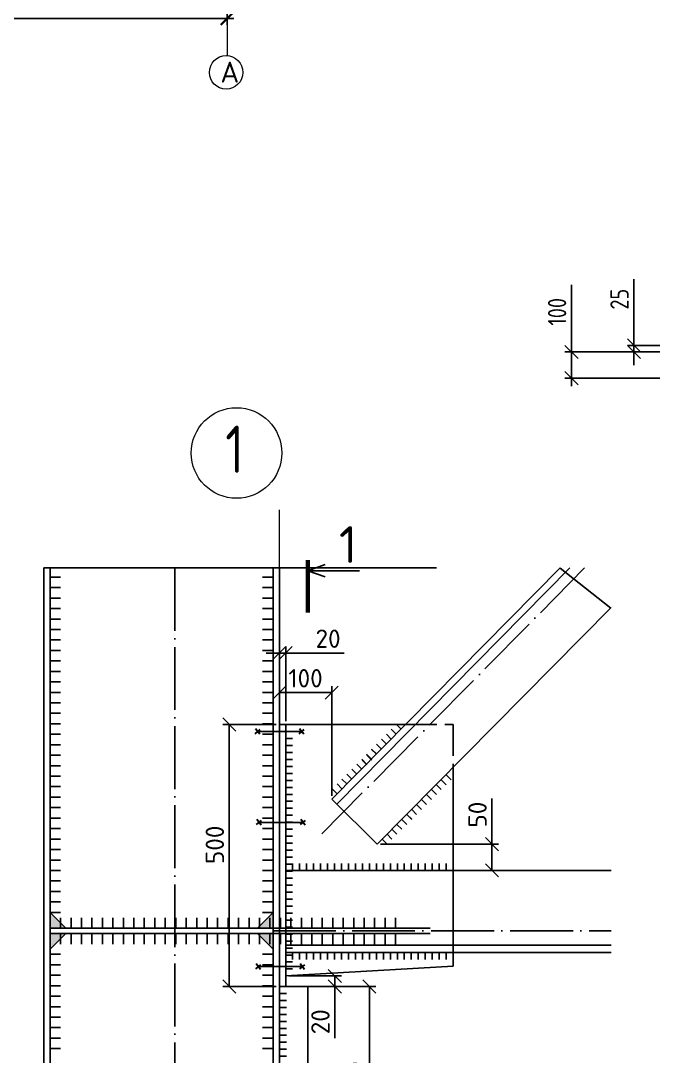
# Model space of a CAD drawing. Header units: millimetres. Extents: x -258606 to -95372, y 16759 to 83244.
# Drawn here: x -125755.6 to -125634.7, y 41949.3 to 42147 of the extents above; entities that cross this region are included whole.
import ezdxf

# ---------------------------------------------------------------- set-up
doc = ezdxf.new("R2010")
doc.units = ezdxf.units.MM
doc.header["$LTSCALE"] = 0.5
doc.linetypes.add('ACAD_ISO02W100', pattern=[15, 12, -3])
doc.linetypes.add('ACAD_ISO04W100', pattern=[30, 24, -3, 0, -3])
for name, color, linetype, lineweight in [('ЛИНИИ_015', 7, 'Continuous', 13), ('Разрез', 7, 'Continuous', 120), ('ТОНКИЕе', 7, 'Continuous', 5)]:
    doc.layers.add(name, color=color, linetype=linetype, lineweight=lineweight)
for name, color, linetype in [('Осевые', 7, 'ACAD_ISO04W100'), ('размеры', 7, 'Continuous'), ('тонкие', 7, 'Continuous')]:
    doc.layers.add(name, color=color, linetype=linetype)
doc.styles.add('style1', font='', dxfattribs={"oblique": 15, "height": 3.5})
doc.styles.add('Наклонный', font='isocpeur.ttf', dxfattribs={"height": 3.5})
doc.styles.add('Наклонный 5', font='isocpeur.ttf', dxfattribs={"oblique": 15, "height": 7})
doc.styles.add('Прямой 7мм', font='isocpeur.ttf', dxfattribs={"height": 7})
doc.styles.add('РАЗМЕРЫ_30', font='txt.shx', dxfattribs={"width": 0.6, "height": 3})
doc.styles.add('ТЕКСТ_30', font='', dxfattribs={"height": 3.5})
doc.styles.get('style1').set_extended_font_data('GOST type A')
doc.styles.get('ТЕКСТ_30').set_extended_font_data('GOST2304')
doc.dimstyles.new('РАЗМЕРЫ_10', dxfattribs={"dimtxt": 3, "dimasz": 2.5, "dimexe": 1.25, "dimexo": 0.625, "dimgap": 1, "dimtad": 3, "dimdec": 1, "dimlfac": 10, "dimrnd": 1, "dimdsep": 46, "dimtxsty": 'РАЗМЕРЫ_30', "dimblk1": 'OBLIQUE', "dimblk2": 'OBLIQUE', "dimsah": 1, "dimcen": 2.5, "dimclrt": 256, "dimadec": 0, "dimazin": 0, "dimtfac": 1, "dimtdec": 1, "dimtmove": 0, "dimatfit": 3, "dimfxl": 1, "dimtolj": 1, "dimarcsym": 0})
doc.dimstyles.new('РАЗМЕРЫ_20', dxfattribs={"dimtxt": 3, "dimasz": 2.5, "dimexe": 1.25, "dimexo": 0.625, "dimgap": 1, "dimtad": 3, "dimdec": 1, "dimlfac": 20, "dimrnd": 1, "dimdsep": 46, "dimtxsty": 'ТЕКСТ_30', "dimblk1": 'OBLIQUE', "dimblk2": 'OBLIQUE', "dimsah": 1, "dimcen": 2.5, "dimdle": 1.5, "dimclrt": 4, "dimadec": 0, "dimazin": 0, "dimtfac": 1, "dimtdec": 1, "dimtmove": 0, "dimatfit": 3, "dimfxl": 1, "dimtolj": 1, "dimarcsym": 0})
doc.dimstyles.new('СТРОИТЕЛЬНЫЙ', dxfattribs={"dimtxt": 3.5, "dimasz": 2.5, "dimexe": 1.25, "dimexo": 0.625, "dimtad": 1, "dimdec": 0, "dimlfac": 100, "dimdsep": 46, "dimtxsty": 'Наклонный', "dimblk1": 'ARCHTICK', "dimblk2": 'ARCHTICK', "dimsah": 1, "dimcen": 0, "dimdle": 1.25, "dimadec": 0, "dimazin": 0, "dimtfac": 0.75, "dimtdec": 0, "dimtmove": 0, "dimatfit": 3, "dimldrblk": 'ARCHTICK', "dimfxl": 1, "dimtolj": 1, "dimtzin": 0, "dimarcsym": 0})

# ---------------------------------------------------------------- blocks, each defined once
blk = doc.blocks.new('_ArchTick')
at = {"color": 0, "linetype": 'ByBlock', "const_width": 0.15}
blk.add_lwpolyline([(-0.5, -0.5), (0.5, 0.5)], dxfattribs=at)
blk = doc.blocks.new('*D654')
at = {"layer": 'Defpoints', "color": 0, "transparency": 16777216}
for p in [(-125866.1, 42156.39), (-125716.1, 42156.39), (-125716.1, 42147.41)]:
    blk.add_point(p, dxfattribs=at)
at = {"layer": 'размеры', "color": 0, "lineweight": -2, "transparency": 16777216}
for p, q in [((-125866.1, 42155.76), (-125866.1, 42146.16)), ((-125716.1, 42155.76), (-125716.1, 42146.16)), ((-125867.35, 42147.41), (-125714.85, 42147.41))]:
    blk.add_line(p, q, dxfattribs=at)
at = {"layer": 'размеры', "color": 0, "lineweight": -2, "transparency": 16777216, "xscale": 2.5, "yscale": 2.5, "zscale": 2.5, "rotation": 180}
blk.add_blockref('_ArchTick', (-125866.1, 42147.41), dxfattribs=at)
at = {"layer": 'размеры', "color": 0, "lineweight": -2, "transparency": 16777216, "xscale": 2.5, "yscale": 2.5, "zscale": 2.5}
blk.add_blockref('_ArchTick', (-125716.1, 42147.41), dxfattribs=at)
at = {"layer": 'размеры', "color": 0, "transparency": 16777216, "insert": (-125791.1, 42149.78), "char_height": 3.5, "attachment_point": 5, "style": 'Наклонный'}
blk.add_mtext('\\A1;30000', dxfattribs=at)
blk = doc.blocks.new('_Oblique')
at = {"color": 0, "linetype": 'ByBlock', "lineweight": -2}
blk.add_line((-0.5, -0.5), (0.5, 0.5), dxfattribs=at)
blk = doc.blocks.new('*D683')
at = {"layer": 'Defpoints', "color": 0, "transparency": 16777216}
for p in [(-125650.34, 42083.74), (-125628.67, 42083.74), (-125628.67, 42078.74)]:
    blk.add_point(p, dxfattribs=at)
at = {"layer": 'ТОНКИЕе', "color": 0, "lineweight": -2, "transparency": 16777216}
for p, q in [((-125650.34, 42083.74), (-125650.34, 42096.57)), ((-125629.3, 42083.74), (-125651.59, 42083.74)), ((-125650.34, 42077.24), (-125650.34, 42083.74)), ((-125629.3, 42078.74), (-125651.59, 42078.74))]:
    blk.add_line(p, q, dxfattribs=at)
at = {"layer": 'ТОНКИЕе', "color": 0, "lineweight": -2, "transparency": 16777216, "xscale": 2.5, "yscale": 2.5, "zscale": 2.5}
for p, rotation in [((-125650.34, 42083.74), 90), ((-125650.34, 42078.74), 270)]:
    blk.add_blockref('_Oblique', p, dxfattribs=dict(at, rotation=rotation))
at = {"layer": 'ТОНКИЕе', "color": 4, "transparency": 16777216, "insert": (-125653.09, 42091.41), "char_height": 3.5, "attachment_point": 5, "rotation": 90, "style": 'ТЕКСТ_30'}
blk.add_mtext('\\A1;{\\C256;100}', dxfattribs=at)
blk = doc.blocks.new('*D684')
at = {"layer": 'Defpoints', "color": 0, "transparency": 16777216}
for p in [(-125618.17, 42084.99), (-125638.42, 42083.74), (-125618.17, 42083.74)]:
    blk.add_point(p, dxfattribs=at)
at = {"layer": 'ТОНКИЕе', "color": 0, "lineweight": -2, "transparency": 16777216}
for p, q in [((-125638.42, 42084.99), (-125638.42, 42097.66)), ((-125618.8, 42084.99), (-125639.67, 42084.99)), ((-125638.42, 42083.74), (-125638.42, 42084.99)), ((-125618.8, 42083.74), (-125639.67, 42083.74)), ((-125638.42, 42083.74), (-125638.42, 42081.24))]:
    blk.add_line(p, q, dxfattribs=at)
at = {"layer": 'ТОНКИЕе', "color": 0, "lineweight": -2, "transparency": 16777216, "xscale": 2.5, "yscale": 2.5, "zscale": 2.5}
for p, rotation in [((-125638.42, 42084.99), 270), ((-125638.42, 42083.74), 90)]:
    blk.add_blockref('_Oblique', p, dxfattribs=dict(at, rotation=rotation))
at = {"layer": 'ТОНКИЕе', "color": 4, "transparency": 16777216, "insert": (-125641.17, 42093.82), "char_height": 3.5, "attachment_point": 5, "rotation": 90, "style": 'ТЕКСТ_30'}
blk.add_mtext('\\A1;{\\C256;25}', dxfattribs=at)
blk = doc.blocks.new('*D1234')
at = {"color": 0, "lineweight": -2, "transparency": 16777216}
for p, q in [((-125706.76, 42012.63), (-125716.97, 42012.63)), ((-125715.72, 42012.63), (-125715.72, 41962.63)), ((-125706.76, 41962.63), (-125716.97, 41962.63))]:
    blk.add_line(p, q, dxfattribs=at)
at = {"layer": 'Defpoints', "color": 0, "transparency": 16777216}
for p in [(-125706.14, 42012.63), (-125715.72, 41962.63), (-125706.14, 41962.63)]:
    blk.add_point(p, dxfattribs=at)
at = {"color": 0, "lineweight": -2, "transparency": 16777216, "xscale": 2.5, "yscale": 2.5, "zscale": 2.5}
for p, rotation in [((-125715.72, 42012.63), 90), ((-125715.72, 41962.63), 270)]:
    blk.add_blockref('_Oblique', p, dxfattribs=dict(at, rotation=rotation))
at = {"transparency": 16777216, "insert": (-125718.47, 41989.66), "char_height": 3.5, "attachment_point": 5, "rotation": 90, "style": 'Наклонный'}
blk.add_mtext('\\A1;500', dxfattribs=at)
blk = doc.blocks.new('*D1235')
at = {"color": 0, "lineweight": -2, "transparency": 16777216}
for p, q in [((-125706.14, 42013.26), (-125706.14, 42027.51)), ((-125704.94, 42013.26), (-125704.94, 42027.51)), ((-125706.14, 42026.26), (-125708.64, 42026.26)), ((-125706.14, 42026.26), (-125704.94, 42026.26)), ((-125704.94, 42026.26), (-125693.74, 42026.26))]:
    blk.add_line(p, q, dxfattribs=at)
at = {"layer": 'Defpoints', "color": 0, "transparency": 16777216}
for p in [(-125704.94, 42026.26), (-125706.14, 42012.63), (-125704.94, 42012.63)]:
    blk.add_point(p, dxfattribs=at)
at = {"color": 0, "lineweight": -2, "transparency": 16777216, "xscale": 2.5, "yscale": 2.5, "zscale": 2.5}
blk.add_blockref('_Oblique', (-125706.14, 42026.26), dxfattribs=at)
at = {"color": 0, "lineweight": -2, "transparency": 16777216, "xscale": 2.5, "yscale": 2.5, "zscale": 2.5, "rotation": 180}
blk.add_blockref('_Oblique', (-125704.94, 42026.26), dxfattribs=at)
at = {"transparency": 16777216, "insert": (-125696.84, 42029.01), "char_height": 3.5, "attachment_point": 5, "style": 'Наклонный'}
blk.add_mtext('\\A1;20', dxfattribs=at)
blk = doc.blocks.new('*D1236')
at = {"color": 0, "lineweight": -2, "transparency": 16777216}
for p, q in [((-125665.54, 41989.79), (-125665.54, 41998.53)), ((-125686.82, 41989.79), (-125664.29, 41989.79)), ((-125665.54, 41984.79), (-125665.54, 41989.79)), ((-125686.82, 41984.79), (-125664.29, 41984.79))]:
    blk.add_line(p, q, dxfattribs=at)
at = {"layer": 'Defpoints', "color": 0, "transparency": 16777216}
for p in [(-125687.44, 41989.79), (-125687.44, 41984.79), (-125665.54, 41984.79)]:
    blk.add_point(p, dxfattribs=at)
at = {"color": 0, "lineweight": -2, "transparency": 16777216, "xscale": 2.5, "yscale": 2.5, "zscale": 2.5}
for p, rotation in [((-125665.54, 41989.79), 90), ((-125665.54, 41984.79), 270)]:
    blk.add_blockref('_Oblique', p, dxfattribs=dict(at, rotation=rotation))
at = {"transparency": 16777216, "insert": (-125668.29, 41995.43), "char_height": 3.5, "attachment_point": 5, "rotation": 90, "style": 'Наклонный'}
blk.add_mtext('\\A1;50', dxfattribs=at)
blk = doc.blocks.new('*D1237')
at = {"color": 0, "lineweight": -2, "transparency": 16777216}
for p, q in [((-125706.14, 41999.01), (-125706.14, 42019.96)), ((-125696.14, 41999.01), (-125696.14, 42019.96)), ((-125696.14, 42018.71), (-125706.14, 42018.71))]:
    blk.add_line(p, q, dxfattribs=at)
at = {"layer": 'Defpoints', "color": 0, "transparency": 16777216}
for p in [(-125706.14, 42018.71), (-125706.14, 41998.39), (-125696.14, 41998.39)]:
    blk.add_point(p, dxfattribs=at)
at = {"color": 0, "lineweight": -2, "transparency": 16777216, "xscale": 2.5, "yscale": 2.5, "zscale": 2.5, "rotation": 180}
blk.add_blockref('_Oblique', (-125706.14, 42018.71), dxfattribs=at)
at = {"color": 0, "lineweight": -2, "transparency": 16777216, "xscale": 2.5, "yscale": 2.5, "zscale": 2.5}
blk.add_blockref('_Oblique', (-125696.14, 42018.71), dxfattribs=at)
at = {"transparency": 16777216, "insert": (-125701.14, 42021.46), "char_height": 3.5, "attachment_point": 5, "style": 'Наклонный'}
blk.add_mtext('\\A1;100', dxfattribs=at)
blk = doc.blocks.new('*D1238')
at = {"color": 0, "lineweight": -2, "transparency": 16777216}
for p, q in [((-125704.31, 41964.63), (-125694.3, 41964.63)), ((-125695.55, 41964.63), (-125695.55, 41962.63)), ((-125704.31, 41962.63), (-125694.3, 41962.63)), ((-125695.55, 41962.63), (-125695.55, 41952.79))]:
    blk.add_line(p, q, dxfattribs=at)
at = {"layer": 'Defpoints', "color": 0, "transparency": 16777216}
for p in [(-125704.94, 41964.63), (-125704.94, 41962.63), (-125695.55, 41962.63)]:
    blk.add_point(p, dxfattribs=at)
at = {"color": 0, "lineweight": -2, "transparency": 16777216, "xscale": 2.5, "yscale": 2.5, "zscale": 2.5}
for p, rotation in [((-125695.55, 41964.63), 90), ((-125695.55, 41962.63), 270)]:
    blk.add_blockref('_Oblique', p, dxfattribs=dict(at, rotation=rotation))
at = {"transparency": 16777216, "insert": (-125698.3, 41955.89), "char_height": 3.5, "attachment_point": 5, "rotation": 90, "style": 'Наклонный'}
blk.add_mtext('\\A1;20', dxfattribs=at)
blk = doc.blocks.new('*D1239')
at = {"color": 0, "lineweight": -2, "transparency": 16777216}
for p, q in [((-125700.06, 41962.63), (-125687.69, 41962.63)), ((-125688.94, 41962.63), (-125688.94, 41926.63)), ((-125700.06, 41926.63), (-125687.69, 41926.63))]:
    blk.add_line(p, q, dxfattribs=at)
at = {"layer": 'Defpoints', "color": 0, "transparency": 16777216}
for p in [(-125700.69, 41962.63), (-125700.69, 41926.63), (-125688.94, 41926.63)]:
    blk.add_point(p, dxfattribs=at)
at = {"color": 0, "lineweight": -2, "transparency": 16777216, "xscale": 2.5, "yscale": 2.5, "zscale": 2.5}
for p, rotation in [((-125688.94, 41962.63), 90), ((-125688.94, 41926.63), 270)]:
    blk.add_blockref('_Oblique', p, dxfattribs=dict(at, rotation=rotation))
at = {"transparency": 16777216, "insert": (-125691.69, 41944.63), "char_height": 3.5, "attachment_point": 5, "rotation": 90, "style": 'Наклонный'}
blk.add_mtext('\\A1;360', dxfattribs=at)

msp = doc.modelspace()

# ---------------------------------------------------------------- hatches: boundary and pattern name
h = msp.add_hatch(color=256)
h.dxf.hatch_style = 1
h.paths.add_polyline_path([(-125746.93987, 41973.73032), (-125749.93965, 41973.73032), (-125749.93965, 41976.73009)])
h = msp.add_hatch(color=256)
h.dxf.hatch_style = 1
h.paths.add_polyline_path([(-125710.3401, 41973.73032), (-125707.34033, 41973.73032), (-125707.34033, 41976.73009)])
h = msp.add_hatch(color=256)
h.dxf.hatch_style = 1
h.paths.add_polyline_path([(-125746.9401, 41972.73032), (-125749.93987, 41972.73032), (-125749.93987, 41969.73055)])
h = msp.add_hatch(color=256)
h.dxf.hatch_style = 1
h.paths.add_polyline_path([(-125710.33987, 41972.73032), (-125707.3401, 41972.73032), (-125707.3401, 41969.73055)])

# ---------------------------------------------------------------- linework, layer by layer
for p, q in [((-125751.13987, 42042.50585), (-125676.13987, 42042.50585)), ((-125749.93987, 41922.69386), (-125749.93987, 42042.50585)), ((-125707.33987, 42042.50585), (-125707.33987, 41922.69386)), ((-125652.49324, 42042.45853), (-125642.83455, 42034.82589)), ((-125747.93987, 42040.76691), (-125749.93987, 42040.76691)), ((-125707.33987, 42040.76691), (-125709.33987, 42040.76691)), ((-125749.93987, 42038.76691), (-125747.93987, 42038.76691)), ((-125709.33987, 42038.76691), (-125707.33987, 42038.76691)), ((-125747.93987, 42036.76691), (-125749.93987, 42036.76691)), ((-125707.33987, 42036.76691), (-125709.33987, 42036.76691)), ((-125749.93987, 42034.76691), (-125747.93987, 42034.76691)), ((-125709.33987, 42034.76691), (-125707.33987, 42034.76691)), ((-125747.93987, 42032.76691), (-125749.93987, 42032.76691)), ((-125707.33987, 42032.76691), (-125709.33987, 42032.76691)), ((-125749.93987, 42030.76691), (-125747.93987, 42030.76691)), ((-125709.33987, 42030.76691), (-125707.33987, 42030.76691)), ((-125747.93987, 42028.76691), (-125749.93987, 42028.76691)), ((-125707.33987, 42028.76691), (-125709.33987, 42028.76691)), ((-125749.93987, 42026.76691), (-125747.93987, 42026.76691)), ((-125709.33987, 42026.76691), (-125707.33987, 42026.76691)), ((-125747.93987, 42024.76691), (-125749.93987, 42024.76691)), ((-125707.33987, 42024.76691), (-125709.33987, 42024.76691)), ((-125749.93987, 42022.76691), (-125747.93987, 42022.76691)), ((-125709.33987, 42022.76691), (-125707.33987, 42022.76691)), ((-125747.93987, 42020.76691), (-125749.93987, 42020.76691)), ((-125707.33987, 42020.76691), (-125709.33987, 42020.76691)), ((-125749.93987, 42018.76691), (-125747.93987, 42018.76691)), ((-125709.33987, 42018.76691), (-125707.33987, 42018.76691)), ((-125747.93987, 42016.76691), (-125749.93987, 42016.76691)), ((-125707.33987, 42016.76691), (-125709.33987, 42016.76691)), ((-125706.13987, 41965.48032), (-125706.13987, 42015.48032)), ((-125749.93987, 42014.76691), (-125747.93987, 42014.76691)), ((-125709.33987, 42014.76691), (-125707.33987, 42014.76691)), ((-125747.93987, 42012.76691), (-125749.93987, 42012.76691)), ((-125707.33987, 42012.76691), (-125709.33987, 42012.76691)), ((-125704.93987, 42012.63312), (-125682.05071, 42012.63312)), ((-125703.60654, 42012.63312), (-125704.93987, 42012.63312)), ((-125704.93987, 42011.29978), (-125703.60654, 42011.29978)), ((-125684.76807, 42011.7237), (-125683.82474, 42010.78142)), ((-125682.88245, 42011.72475), (-125683.82579, 42012.66703)), ((-125749.93987, 42010.76691), (-125747.93987, 42010.76691)), ((-125709.33987, 42010.76691), (-125707.33987, 42010.76691)), ((-125703.60654, 42009.96645), (-125704.93987, 42009.96645)), ((-125704.93987, 42009.96644), (-125703.60654, 42009.96644)), ((-125686.65264, 42009.83704), (-125685.70931, 42008.89475)), ((-125684.76703, 42009.83809), (-125685.71036, 42010.78037)), ((-125747.93987, 42008.76691), (-125749.93987, 42008.76691)), ((-125707.33987, 42008.76691), (-125709.33987, 42008.76691)), ((-125703.60654, 42008.63311), (-125704.93987, 42008.63311)), ((-125688.53722, 42007.95037), (-125687.59388, 42007.00809)), ((-125687.59325, 42006.94552), (-125688.53658, 42007.88781)), ((-125686.6516, 42007.95142), (-125687.59493, 42008.89371)), ((-125749.93987, 42006.76691), (-125747.93987, 42006.76691)), ((-125709.33987, 42006.76691), (-125707.33987, 42006.76691)), ((-125704.93987, 42007.29978), (-125703.60654, 42007.29978)), ((-125703.60654, 42005.96644), (-125704.93987, 42005.96644)), ((-125689.47782, 42005.05886), (-125690.42115, 42006.00115)), ((-125689.40748, 42004.9069), (-125690.35081, 42005.84918)), ((-125689.47887, 42006.94448), (-125688.53553, 42006.00219)), ((-125689.40852, 42006.79251), (-125688.46519, 42005.85023)), ((-125747.93987, 42004.76691), (-125749.93987, 42004.76691)), ((-125707.33987, 42004.76691), (-125709.33987, 42004.76691)), ((-125704.93987, 42004.63311), (-125703.60654, 42004.63311)), ((-125691.36239, 42003.1722), (-125692.30572, 42004.11448)), ((-125691.36344, 42005.05781), (-125690.4201, 42004.11553)), ((-125672.91923, 42004.46747), (-125672.91923, 41966.51326)), ((-125749.93987, 42002.76691), (-125747.93987, 42002.76691)), ((-125709.33987, 42002.76691), (-125707.33987, 42002.76691)), ((-125703.60654, 42003.29978), (-125704.93987, 42003.29978)), ((-125704.93987, 42003.29977), (-125703.60654, 42003.29977)), ((-125703.60654, 42001.96644), (-125704.93987, 42001.96644)), ((-125693.24696, 42001.28553), (-125694.19029, 42002.22782)), ((-125693.24801, 42003.17115), (-125692.30468, 42002.22886)), ((-125674.26459, 42001.13862), (-125675.20792, 42002.0809)), ((-125674.26563, 42003.02423), (-125673.3223, 42002.08195)), ((-125747.93987, 42000.76691), (-125749.93987, 42000.76691)), ((-125707.33987, 42000.76691), (-125709.33987, 42000.76691)), ((-125704.93987, 42000.6331), (-125703.60654, 42000.6331)), ((-125695.13153, 41999.39887), (-125696.07486, 42000.34115)), ((-125695.13258, 42001.28449), (-125694.18925, 42000.3422)), ((-125676.14916, 41999.25195), (-125677.09249, 42000.19424)), ((-125676.15021, 42001.13757), (-125675.20687, 42000.19528)), ((-125749.93987, 41998.76691), (-125747.93987, 41998.76691)), ((-125709.33987, 41998.76691), (-125707.33987, 41998.76691)), ((-125703.60654, 41999.29977), (-125704.93987, 41999.29977)), ((-125704.93987, 41997.96644), (-125703.60654, 41997.96644)), ((-125678.0354, 41997.34358), (-125678.97873, 41998.28587)), ((-125678.03373, 41997.36529), (-125678.97706, 41998.30757)), ((-125678.03478, 41999.25091), (-125677.09145, 41998.30862)), ((-125747.93987, 41996.76691), (-125749.93987, 41996.76691)), ((-125707.33987, 41996.76691), (-125709.33987, 41996.76691)), ((-125703.60654, 41996.6331), (-125704.93987, 41996.6331)), ((-125704.93987, 41996.6331), (-125703.60654, 41996.6331)), ((-125679.91997, 41995.45692), (-125680.86331, 41996.3992)), ((-125679.9183, 41995.47862), (-125680.86163, 41996.42091)), ((-125679.92102, 41997.34254), (-125678.97769, 41996.40025)), ((-125679.91935, 41997.36424), (-125678.97602, 41996.42196)), ((-125749.93987, 41994.76691), (-125747.93987, 41994.76691)), ((-125709.33987, 41994.76691), (-125707.33987, 41994.76691)), ((-125703.60654, 41995.29976), (-125704.93987, 41995.29976)), ((-125704.93987, 41993.96643), (-125703.60654, 41993.96643)), ((-125683.69016, 41993.56921), (-125682.74683, 41992.62692)), ((-125681.80455, 41993.57025), (-125682.74788, 41994.51254)), ((-125681.80559, 41995.45587), (-125680.86226, 41994.51359)), ((-125681.80392, 41995.47758), (-125680.86059, 41994.53529)), ((-125747.93987, 41992.76691), (-125749.93987, 41992.76691)), ((-125707.33987, 41992.76691), (-125709.33987, 41992.76691)), ((-125703.60654, 41992.6331), (-125704.93987, 41992.6331)), ((-125704.93987, 41992.63309), (-125703.60654, 41992.63309)), ((-125685.57473, 41991.68254), (-125684.6314, 41990.74026)), ((-125683.68912, 41991.68359), (-125684.63245, 41992.62588)), ((-125749.93987, 41990.76691), (-125747.93987, 41990.76691)), ((-125709.33987, 41990.76691), (-125707.33987, 41990.76691)), ((-125704.93987, 41991.29976), (-125703.60654, 41991.29976)), ((-125703.60654, 41991.29976), (-125704.93987, 41991.29976)), ((-125703.60654, 41989.96643), (-125704.93987, 41989.96643)), ((-125704.93987, 41989.96642), (-125703.60654, 41989.96642)), ((-125685.57369, 41989.79693), (-125686.51702, 41990.73921)), ((-125747.93987, 41988.76691), (-125749.93987, 41988.76691)), ((-125707.33987, 41988.76691), (-125709.33987, 41988.76691)), ((-125703.60654, 41988.63309), (-125704.93987, 41988.63309)), ((-125703.60654, 41988.63309), (-125704.93987, 41988.63309)), ((-125704.93987, 41988.63309), (-125703.60654, 41988.63309)), ((-125749.93987, 41986.76691), (-125747.93987, 41986.76691)), ((-125709.33987, 41986.76691), (-125707.33987, 41986.76691)), ((-125704.93988, 41986.11852), (-125704.93988, 41984.78519)), ((-125704.93987, 41987.29976), (-125703.60654, 41987.29976)), ((-125703.60654, 41987.29975), (-125704.93987, 41987.29975)), ((-125703.60654, 41985.96642), (-125704.93987, 41985.96642)), ((-125704.93987, 41985.96642), (-125703.60654, 41985.96642)), ((-125703.60655, 41984.78519), (-125703.60655, 41986.11852)), ((-125702.27322, 41986.11852), (-125702.27322, 41984.78519)), ((-125702.27321, 41984.78519), (-125702.27321, 41986.11852)), ((-125700.93988, 41986.11852), (-125700.93988, 41984.78519)), ((-125699.60654, 41984.78519), (-125699.60654, 41986.11852)), ((-125698.27321, 41986.11852), (-125698.27321, 41984.78519)), ((-125696.93989, 41986.11852), (-125696.93989, 41984.78519)), ((-125696.93988, 41984.78519), (-125696.93988, 41986.11852)), ((-125695.60655, 41984.78519), (-125695.60655, 41986.11852)), ((-125695.60654, 41986.11852), (-125695.60654, 41984.78519)), ((-125695.60654, 41984.78519), (-125695.60654, 41986.11852)), ((-125694.27322, 41986.11852), (-125694.27322, 41984.78519)), ((-125694.27321, 41984.78519), (-125694.27321, 41986.11852)), ((-125694.2732, 41986.11852), (-125694.2732, 41984.78519)), ((-125692.93988, 41986.11852), (-125692.93988, 41984.78519)), ((-125692.93987, 41984.78519), (-125692.93987, 41986.11852)), ((-125691.60655, 41984.78519), (-125691.60655, 41986.11852)), ((-125691.60654, 41986.11852), (-125691.60654, 41984.78519)), ((-125690.27321, 41986.11852), (-125690.27321, 41984.78519)), ((-125690.2732, 41984.78519), (-125690.2732, 41986.11852)), ((-125688.93988, 41984.78519), (-125688.93988, 41986.11852)), ((-125688.93987, 41986.11852), (-125688.93987, 41984.78519)), ((-125688.93987, 41984.78519), (-125688.93987, 41986.11852)), ((-125687.60655, 41986.11852), (-125687.60655, 41984.78519)), ((-125687.60654, 41984.78519), (-125687.60654, 41986.11852)), ((-125687.60653, 41986.11852), (-125687.60653, 41984.78519)), ((-125686.27321, 41986.11852), (-125686.27321, 41984.78519)), ((-125686.2732, 41984.78519), (-125686.2732, 41986.11852)), ((-125684.93987, 41986.11852), (-125684.93987, 41984.78519)), ((-125684.93987, 41984.78519), (-125684.93987, 41986.11852)), ((-125684.93986, 41984.78519), (-125684.93986, 41986.11852)), ((-125683.60654, 41986.11852), (-125683.60654, 41984.78519)), ((-125683.60653, 41984.78519), (-125683.60653, 41986.11852)), ((-125683.60653, 41986.11852), (-125683.60653, 41984.78519)), ((-125682.27321, 41984.78519), (-125682.27321, 41986.11852)), ((-125682.2732, 41986.11852), (-125682.2732, 41984.78519)), ((-125682.27319, 41984.78519), (-125682.27319, 41986.11852)), ((-125680.93987, 41986.11852), (-125680.93987, 41984.78519)), ((-125680.93987, 41984.78519), (-125680.93987, 41986.11852)), ((-125680.93986, 41986.11852), (-125680.93986, 41984.78519)), ((-125679.60654, 41986.11852), (-125679.60654, 41984.78519)), ((-125678.2732, 41984.78519), (-125678.2732, 41986.11852)), ((-125676.93987, 41986.11852), (-125676.93987, 41984.78519)), ((-125676.93986, 41984.78519), (-125676.93986, 41986.11852)), ((-125675.60654, 41984.78519), (-125675.60654, 41986.11852)), ((-125675.60653, 41986.11852), (-125675.60653, 41984.78519)), ((-125674.2732, 41986.11852), (-125674.2732, 41984.78519)), ((-125674.2732, 41984.78519), (-125674.2732, 41986.11852)), ((-125672.93986, 41986.11852), (-125672.93986, 41984.78519)), ((-125747.93987, 41984.76691), (-125749.93987, 41984.76691)), ((-125707.33987, 41984.76691), (-125709.33987, 41984.76691)), ((-125703.60652, 41984.63313), (-125704.93986, 41984.63313)), ((-125704.93986, 41984.63313), (-125703.60652, 41984.63313)), ((-125749.93987, 41982.76691), (-125747.93987, 41982.76691)), ((-125709.33987, 41982.76691), (-125707.33987, 41982.76691)), ((-125704.93986, 41983.2998), (-125703.60652, 41983.2998)), ((-125703.60652, 41983.29979), (-125704.93986, 41983.29979)), ((-125703.60652, 41981.96647), (-125704.93986, 41981.96647)), ((-125704.93986, 41981.96646), (-125703.60652, 41981.96646)), ((-125747.93987, 41980.76691), (-125749.93987, 41980.76691)), ((-125707.33987, 41980.76691), (-125709.33987, 41980.76691)), ((-125703.60652, 41980.63313), (-125704.93986, 41980.63313)), ((-125703.60652, 41980.63313), (-125704.93986, 41980.63313)), ((-125704.93986, 41980.63312), (-125703.60652, 41980.63312)), ((-125749.93987, 41978.76691), (-125747.93987, 41978.76691)), ((-125709.33987, 41978.76691), (-125707.33987, 41978.76691)), ((-125704.93986, 41979.2998), (-125703.60652, 41979.2998)), ((-125703.60652, 41979.29979), (-125704.93986, 41979.29979)), ((-125703.60652, 41977.96646), (-125704.93986, 41977.96646)), ((-125704.93986, 41977.96646), (-125703.60652, 41977.96646)), ((-125747.93987, 41976.76691), (-125749.93987, 41976.76691)), ((-125749.93987, 41973.73032), (-125749.93987, 41976.73032)), ((-125746.93987, 41973.73032), (-125749.93987, 41976.73032)), ((-125747.93987, 41973.73032), (-125747.93987, 41975.73032)), ((-125745.93987, 41975.73032), (-125745.93987, 41973.73032)), ((-125743.93987, 41973.73032), (-125743.93987, 41975.73032)), ((-125741.93987, 41975.73032), (-125741.93987, 41973.73032)), ((-125739.93987, 41973.73032), (-125739.93987, 41975.73032)), ((-125737.93987, 41975.73032), (-125737.93987, 41973.73032)), ((-125735.93987, 41973.73032), (-125735.93987, 41975.73032)), ((-125733.93987, 41975.73032), (-125733.93987, 41973.73032)), ((-125731.93987, 41973.73032), (-125731.93987, 41975.73032)), ((-125729.93987, 41975.73032), (-125729.93987, 41973.73032)), ((-125727.93987, 41973.73032), (-125727.93987, 41975.73032)), ((-125725.93987, 41975.73032), (-125725.93987, 41973.73032)), ((-125723.93987, 41973.73032), (-125723.93987, 41975.73032)), ((-125721.93987, 41975.73032), (-125721.93987, 41973.73032)), ((-125719.93987, 41973.73032), (-125719.93987, 41975.73032)), ((-125717.93987, 41975.73032), (-125717.93987, 41973.73032)), ((-125715.93987, 41973.73032), (-125715.93987, 41975.73032)), ((-125713.93987, 41975.73032), (-125713.93987, 41973.73032)), ((-125713.93987, 41973.73032), (-125713.93987, 41975.73032)), ((-125711.93987, 41975.73032), (-125711.93987, 41973.73032)), ((-125711.93984, 41975.73032), (-125711.93984, 41973.73032)), ((-125710.3401, 41973.73032), (-125707.3401, 41976.73032)), ((-125709.93987, 41973.73032), (-125709.93987, 41975.73032)), ((-125709.93984, 41973.73032), (-125709.93984, 41975.73032)), ((-125707.33987, 41976.76691), (-125709.33987, 41976.76691)), ((-125707.93987, 41975.73032), (-125707.93987, 41973.73032)), ((-125707.93984, 41975.73032), (-125707.93984, 41973.73032)), ((-125707.3401, 41973.73032), (-125707.3401, 41976.73032)), ((-125705.93987, 41973.73032), (-125705.93987, 41975.73032)), ((-125703.60653, 41976.63312), (-125704.93987, 41976.63312)), ((-125704.93987, 41976.63312), (-125703.60653, 41976.63312)), ((-125703.60652, 41976.63312), (-125704.93986, 41976.63312)), ((-125703.93987, 41975.73032), (-125703.93987, 41973.73032)), ((-125703.93986, 41973.73032), (-125703.93986, 41975.73032)), ((-125701.93986, 41975.73032), (-125701.93986, 41973.73032)), ((-125699.93986, 41973.73032), (-125699.93986, 41975.73032)), ((-125697.93986, 41975.73032), (-125697.93986, 41973.73032)), ((-125695.93986, 41973.73032), (-125695.93986, 41975.73032)), ((-125693.93986, 41975.73032), (-125693.93986, 41973.73032)), ((-125693.93985, 41973.73032), (-125693.93985, 41975.73032)), ((-125691.93985, 41975.73032), (-125691.93985, 41973.73032)), ((-125689.93985, 41973.73032), (-125689.93985, 41975.73032)), ((-125687.93985, 41975.73032), (-125687.93985, 41973.73032)), ((-125687.93984, 41973.73032), (-125687.93984, 41975.73032)), ((-125685.93985, 41973.73032), (-125685.93985, 41975.73032)), ((-125685.93984, 41975.73032), (-125685.93984, 41973.73032)), ((-125683.93985, 41975.73032), (-125683.93985, 41973.73032)), ((-125683.93984, 41973.73032), (-125683.93984, 41975.73032)), ((-125704.93987, 41975.29979), (-125703.60653, 41975.29979)), ((-125703.60653, 41975.29978), (-125704.93987, 41975.29978)), ((-125703.60653, 41973.96646), (-125704.93987, 41973.96646)), ((-125704.93987, 41973.96645), (-125703.60653, 41973.96645)), ((-125749.9401, 41972.73032), (-125749.9401, 41969.73032)), ((-125749.9401, 41972.73032), (-125746.9401, 41972.73032)), ((-125746.9401, 41972.73032), (-125749.9401, 41969.73032)), ((-125749.93987, 41973.73032), (-125746.93987, 41973.73032)), ((-125747.93987, 41972.73032), (-125747.93987, 41970.73032)), ((-125745.93987, 41970.73032), (-125745.93987, 41972.73032)), ((-125743.93987, 41972.73032), (-125743.93987, 41970.73032)), ((-125741.93987, 41970.73032), (-125741.93987, 41972.73032)), ((-125739.93987, 41972.73032), (-125739.93987, 41970.73032)), ((-125737.93987, 41970.73032), (-125737.93987, 41972.73032)), ((-125735.93987, 41972.73032), (-125735.93987, 41970.73032)), ((-125733.93987, 41970.73032), (-125733.93987, 41972.73032)), ((-125731.93987, 41972.73032), (-125731.93987, 41970.73032)), ((-125729.93987, 41970.73032), (-125729.93987, 41972.73032)), ((-125727.93987, 41972.73032), (-125727.93987, 41970.73032)), ((-125725.93987, 41970.73032), (-125725.93987, 41972.73032)), ((-125723.93987, 41972.73032), (-125723.93987, 41970.73032)), ((-125721.93987, 41970.73032), (-125721.93987, 41972.73032)), ((-125719.93987, 41972.73032), (-125719.93987, 41970.73032)), ((-125717.93987, 41970.73032), (-125717.93987, 41972.73032)), ((-125715.93987, 41972.73032), (-125715.93987, 41970.73032)), ((-125713.93987, 41970.73032), (-125713.93987, 41972.73032)), ((-125713.93987, 41970.73032), (-125713.93987, 41972.73032)), ((-125711.93987, 41972.73032), (-125711.93987, 41970.73032)), ((-125711.93986, 41970.73032), (-125711.93986, 41972.73032)), ((-125711.93985, 41970.73032), (-125711.93985, 41972.73032)), ((-125707.3401, 41973.73032), (-125710.3401, 41973.73032)), ((-125707.33987, 41972.73032), (-125710.33987, 41972.73032)), ((-125710.33987, 41972.73032), (-125707.33987, 41969.73032)), ((-125709.93987, 41970.73032), (-125709.93987, 41972.73032)), ((-125709.93985, 41972.73032), (-125709.93985, 41970.73032)), ((-125707.93987, 41972.73032), (-125707.93987, 41970.73032)), ((-125707.93985, 41970.73032), (-125707.93985, 41972.73032)), ((-125707.33987, 41972.73032), (-125707.33987, 41969.73032)), ((-125705.93987, 41970.73032), (-125705.93987, 41972.73032)), ((-125703.60653, 41972.63312), (-125704.93987, 41972.63312)), ((-125703.60653, 41972.63312), (-125704.93987, 41972.63312)), ((-125704.93987, 41972.63311), (-125703.60653, 41972.63311)), ((-125703.93987, 41972.73032), (-125703.93987, 41970.73032)), ((-125701.93987, 41970.73032), (-125701.93987, 41972.73032)), ((-125699.93987, 41972.73032), (-125699.93987, 41970.73032)), ((-125697.93987, 41970.73032), (-125697.93987, 41972.73032)), ((-125697.93986, 41970.73032), (-125697.93986, 41972.73032)), ((-125695.93986, 41972.73032), (-125695.93986, 41970.73032)), ((-125693.93986, 41970.73032), (-125693.93986, 41972.73032)), ((-125693.93985, 41970.73032), (-125693.93985, 41972.73032)), ((-125691.93986, 41972.73032), (-125691.93986, 41970.73032)), ((-125691.93985, 41972.73032), (-125691.93985, 41970.73032)), ((-125689.93986, 41970.73032), (-125689.93986, 41972.73032)), ((-125689.93985, 41970.73032), (-125689.93985, 41972.73032)), ((-125687.93986, 41972.73032), (-125687.93986, 41970.73032)), ((-125687.93985, 41972.73032), (-125687.93985, 41970.73032)), ((-125685.93986, 41970.73032), (-125685.93986, 41972.73032)), ((-125685.93985, 41970.73032), (-125685.93985, 41972.73032)), ((-125683.93986, 41972.73032), (-125683.93986, 41970.73032)), ((-125683.93985, 41972.73032), (-125683.93985, 41970.73032)), ((-125704.93987, 41971.29979), (-125703.60653, 41971.29979)), ((-125703.60653, 41971.29978), (-125704.93987, 41971.29978)), ((-125703.60653, 41969.96645), (-125704.93987, 41969.96645)), ((-125704.93987, 41969.96645), (-125703.60653, 41969.96645)), ((-125747.93987, 41968.76691), (-125749.93987, 41968.76691)), ((-125707.33987, 41968.76691), (-125709.33987, 41968.76691)), ((-125704.93987, 41969.09455), (-125704.93987, 41967.76122)), ((-125703.60653, 41968.63312), (-125704.93987, 41968.63312)), ((-125704.93987, 41968.63311), (-125703.60653, 41968.63311)), ((-125703.60653, 41968.63311), (-125704.93987, 41968.63311)), ((-125703.60654, 41967.76122), (-125703.60654, 41969.09455)), ((-125702.27321, 41969.09455), (-125702.27321, 41967.76122)), ((-125702.2732, 41967.76122), (-125702.2732, 41969.09455)), ((-125700.93987, 41969.09455), (-125700.93987, 41967.76122)), ((-125699.60653, 41967.76122), (-125699.60653, 41969.09455)), ((-125698.2732, 41969.09455), (-125698.2732, 41967.76122)), ((-125696.93987, 41967.76122), (-125696.93987, 41969.09455)), ((-125695.60653, 41969.09455), (-125695.60653, 41967.76122)), ((-125695.60653, 41967.76122), (-125695.60653, 41969.09455)), ((-125694.2732, 41969.09455), (-125694.2732, 41967.76122)), ((-125692.93986, 41967.76122), (-125692.93986, 41969.09455)), ((-125691.60653, 41969.09455), (-125691.60653, 41967.76122)), ((-125690.2732, 41967.76122), (-125690.2732, 41969.09455)), ((-125688.93986, 41969.09455), (-125688.93986, 41967.76122)), ((-125688.93986, 41967.76122), (-125688.93986, 41969.09455)), ((-125687.60652, 41969.09455), (-125687.60652, 41967.76122)), ((-125686.27319, 41967.76122), (-125686.27319, 41969.09455)), ((-125684.93986, 41969.09455), (-125684.93986, 41967.76122)), ((-125684.93985, 41967.76122), (-125684.93985, 41969.09455)), ((-125683.60652, 41967.76122), (-125683.60652, 41969.09455)), ((-125683.60652, 41969.09455), (-125683.60652, 41967.76122)), ((-125682.27319, 41969.09455), (-125682.27319, 41967.76122)), ((-125682.27318, 41967.76122), (-125682.27318, 41969.09455)), ((-125680.93985, 41969.09455), (-125680.93985, 41967.76122)), ((-125680.93985, 41969.09455), (-125680.93985, 41967.76122)), ((-125680.93984, 41967.76122), (-125680.93984, 41969.09455)), ((-125679.60651, 41969.09455), (-125679.60651, 41967.76122)), ((-125678.27318, 41967.76122), (-125678.27318, 41969.09455)), ((-125676.93984, 41969.09455), (-125676.93984, 41967.76122)), ((-125676.93984, 41967.76122), (-125676.93984, 41969.09455)), ((-125675.60651, 41967.76122), (-125675.60651, 41969.09455)), ((-125675.6065, 41969.09455), (-125675.6065, 41967.76122)), ((-125674.27318, 41969.09455), (-125674.27318, 41967.76122)), ((-125674.27317, 41967.76122), (-125674.27317, 41969.09455)), ((-125672.93984, 41969.09455), (-125672.93984, 41967.76122)), ((-125749.93987, 41966.76691), (-125747.93987, 41966.76691)), ((-125709.33987, 41966.76691), (-125707.33987, 41966.76691)), ((-125704.93987, 41967.29979), (-125703.60653, 41967.29979)), ((-125703.60653, 41967.29978), (-125704.93987, 41967.29978)), ((-125703.60653, 41965.96645), (-125704.93987, 41965.96645)), ((-125704.93987, 41965.96645), (-125703.60653, 41965.96645)), ((-125747.93987, 41964.76691), (-125749.93987, 41964.76691)), ((-125707.33987, 41964.76691), (-125709.33987, 41964.76691)), ((-125749.93987, 41962.76691), (-125747.93987, 41962.76691)), ((-125709.33987, 41962.76691), (-125707.33987, 41962.76691)), ((-125704.93987, 41962.63312), (-125706.13987, 41962.63312)), ((-125747.93987, 41960.76691), (-125749.93987, 41960.76691)), ((-125707.33987, 41960.76691), (-125709.33987, 41960.76691)), ((-125704.8065, 41961.29981), (-125706.13984, 41961.29981)), ((-125706.13984, 41961.29981), (-125704.8065, 41961.29981)), ((-125706.13984, 41959.96648), (-125704.8065, 41959.96648)), ((-125704.8065, 41959.96647), (-125706.13984, 41959.96647)), ((-125749.93987, 41958.76691), (-125747.93987, 41958.76691)), ((-125709.33987, 41958.76691), (-125707.33987, 41958.76691)), ((-125704.8065, 41958.63315), (-125706.13984, 41958.63315)), ((-125706.13984, 41958.63314), (-125704.8065, 41958.63314)), ((-125747.93987, 41956.76691), (-125749.93987, 41956.76691)), ((-125707.33987, 41956.76691), (-125709.33987, 41956.76691)), ((-125704.8065, 41957.29981), (-125706.13984, 41957.29981)), ((-125704.8065, 41957.29981), (-125706.13984, 41957.29981)), ((-125706.13984, 41957.2998), (-125704.8065, 41957.2998)), ((-125706.13984, 41955.96647), (-125704.8065, 41955.96647)), ((-125704.8065, 41955.96647), (-125706.13984, 41955.96647)), ((-125749.93987, 41954.76691), (-125747.93987, 41954.76691)), ((-125709.33987, 41954.76691), (-125707.33987, 41954.76691)), ((-125704.8065, 41954.63314), (-125706.13984, 41954.63314)), ((-125706.13984, 41954.63313), (-125704.8065, 41954.63313)), ((-125747.93987, 41952.76691), (-125749.93987, 41952.76691)), ((-125707.33987, 41952.76691), (-125709.33987, 41952.76691)), ((-125704.80651, 41953.2998), (-125706.13985, 41953.2998)), ((-125706.13985, 41953.2998), (-125704.80651, 41953.2998)), ((-125704.8065, 41953.2998), (-125706.13984, 41953.2998)), ((-125749.93987, 41950.76691), (-125747.93987, 41950.76691)), ((-125709.33987, 41950.76691), (-125707.33987, 41950.76691)), ((-125706.13985, 41951.96647), (-125704.80651, 41951.96647)), ((-125704.80651, 41951.96646), (-125706.13985, 41951.96646)), ((-125704.80651, 41950.63314), (-125706.13985, 41950.63314)), ((-125706.13985, 41950.63313), (-125704.80651, 41950.63313)), ((-125704.80651, 41949.2998), (-125706.13985, 41949.2998))]:
    msp.add_line(p, q)
at = {"color": 7, "linetype": 'Continuous', "lineweight": 30, "ltscale": 0.5}
for p, q in [((-125710.79411, 42010.8793), (-125709.80906, 42011.6511)), ((-125709.89991, 42010.76691), (-125710.71497, 42011.82556)), ((-125702.36698, 42010.8793), (-125701.38194, 42011.6511)), ((-125701.47279, 42010.76691), (-125702.28785, 42011.82556)), ((-125710.54282, 41993.53132), (-125709.55777, 41994.30311)), ((-125709.64863, 41993.41893), (-125710.46368, 41994.47757)), ((-125702.1157, 41993.53132), (-125701.13065, 41994.30311)), ((-125701.2215, 41993.41893), (-125702.03656, 41994.47757)), ((-125710.66905, 41966.00609), (-125709.684, 41966.77788)), ((-125709.77485, 41965.8937), (-125710.58991, 41966.95235)), ((-125702.24193, 41966.00609), (-125701.25688, 41966.77788)), ((-125701.34773, 41965.8937), (-125702.16279, 41966.95235))]:
    msp.add_line(p, q, dxfattribs=at)
at = {"linetype": 'ACAD_ISO02W100'}
for p, q in [((-125682.05071, 42012.63312), (-125672.91923, 42012.63312)), ((-125672.91923, 42012.63312), (-125672.91923, 42004.46747))]:
    msp.add_line(p, q, dxfattribs=at)
at = {"color": 7, "linetype": 'Continuous', "ltscale": 0.5}
for p, q in [((-125701.82773, 42011.28664), (-125710.28875, 42011.28664)), ((-125701.57645, 41993.93865), (-125710.03746, 41993.93865)), ((-125701.70267, 41966.41342), (-125710.16369, 41966.41342))]:
    msp.add_line(p, q, dxfattribs=at)
at = {"layer": 'ЛИНИИ_015', "color": 7, "linetype": 'Continuous', "ltscale": 0.5}
msp.add_circle((-125714.32484, 42064.45225), 8.64886, dxfattribs=at)
at = {"layer": 'Осевые'}
for p, q in [((-125726.13987, 42042.50585), (-125726.13987, 41922.69386)), ((-125647.82535, 42042.50585), (-125698.02052, 41991.75774)), ((-125707.3401, 41973.23032), (-125642.73674, 41973.23032))]:
    msp.add_line(p, q, dxfattribs=at)
at = {"layer": 'Разрез', "extrusion": (-1.34631e-16, -3.16371e-09, 1)}
msp.add_line((-125700.69728, 42033.99198), (-125700.69728, 42043.99198), dxfattribs=at)
at = {"layer": 'тонкие', "extrusion": (-1.34631e-16, -3.16371e-09, 1)}
for q in [(-125697.39396, 42043.18245), (-125690.84289, 42041.99198), (-125697.39396, 42040.8015)]:
    msp.add_line((-125700.69728, 42041.99198), q, dxfattribs=at)
at = {"layer": 'тонкие'}
for p, q in [((-125751.13987, 41922.69386), (-125751.13987, 42042.50585)), ((-125749.93987, 42042.50585), (-125749.93987, 41922.69386)), ((-125707.33987, 41922.69386), (-125707.33987, 42042.50585)), ((-125706.13987, 42042.50585), (-125706.13987, 41922.69386)), ((-125652.50346, 42042.50585), (-125696.13987, 41998.38875)), ((-125650.63545, 42042.50585), (-125695.19564, 41997.4548)), ((-125642.73674, 42034.98243), (-125687.44153, 41989.78519)), ((-125704.93987, 42012.63312), (-125706.13987, 42012.63312)), ((-125704.93987, 41962.63312), (-125704.93987, 42012.63312)), ((-125687.44153, 41989.78519), (-125696.13987, 41998.38875)), ((-125704.93987, 41984.78519), (-125642.73674, 41984.78519)), ((-125749.9401, 41973.73032), (-125677.3401, 41973.73032)), ((-125749.9401, 41972.73032), (-125677.3401, 41972.73032)), ((-125704.93987, 41970.52052), (-125642.73674, 41970.52052)), ((-125704.93987, 41969.09455), (-125642.73674, 41969.09455)), ((-125672.91923, 41966.51326), (-125704.93987, 41964.63312)), ((-125700.68916, 41962.63312), (-125706.13987, 41962.63312)), ((-125700.68916, 41962.63312), (-125700.68916, 41926.63312))]:
    msp.add_line(p, q, dxfattribs=at)
at = {"layer": 'ТОНКИЕе', "color": 0}
msp.add_lwpolyline([(-125716.10362, 42161.03963), (-125716.10362, 42147.20696), (-125716.10362, 42140.38464)], dxfattribs=at)
at = {"layer": 'ТОНКИЕе'}
msp.add_lwpolyline([(-125726.13987, 41922.69386), (-125706.13987, 41922.69386), (-125706.13987, 42053.60013)], dxfattribs=at)
at = {"layer": 'ТОНКИЕе', "color": 0}
msp.add_circle((-125716.31673, 42137.1082), 3.2, dxfattribs=at)

# ---------------------------------------------------------------- texts
at = {"ltscale": 0.5, "style": 'style1'}
msp.add_text('1', height=9, dxfattribs=at).set_placement((-125716.48285, 42060.67884))
at = {"layer": 'тонкие', "extrusion": (-1.34631e-16, -3.16371e-09, 1), "style": 'Прямой 7мм'}
msp.add_text('1', height=7, dxfattribs=at).set_placement((-125694.7729, 42043.49271, -0.00013))
at = {"layer": 'ТОНКИЕе', "color": 0, "insert": (-125717.4128, 42139.16042), "char_height": 4, "attachment_point": 1, "style": 'Наклонный 5'}
msp.add_mtext_dynamic_manual_height_columns('{\\Q0;А}', width=1.8527324, gutter_width=35, heights=[0], dxfattribs=at)

# ---------------------------------------------------------------- dimensions: what is measured, and where the dimension line sits
dim = msp.add_linear_dim(base=(-125704.93987, 42026.25663), p1=(-125706.13987, 42012.63312), p2=(-125704.93987, 42012.63312), text='20', dimstyle='РАЗМЕРЫ_10', override={"dimtxsty": 'Наклонный'})
dim.commit()
dim.dimension.update_dxf_attribs({"geometry": '*D1235', "text_midpoint": (-125696.83987, 42029.00663)})
dim = msp.add_linear_dim(base=(-125706.13987, 42018.70577), p1=(-125696.13987, 41998.38875), p2=(-125706.13987, 41998.38875), dimstyle='РАЗМЕРЫ_10', override={"dimtxsty": 'Наклонный'})
dim.commit()
dim.dimension.update_dxf_attribs({"geometry": '*D1237', "text_midpoint": (-125701.13987, 42021.45577)})
for base, p1, p2, picture, middle in [((-125715.72123, 41962.63312), (-125706.13987, 42012.63312), (-125706.13987, 41962.63312), '*D1234', (-125715.72123, 41989.6642)), ((-125665.53783, 41984.78519), (-125687.44153, 41989.78519), (-125687.44153, 41984.78519), '*D1236', (-125665.53783, 41995.42877)), ((-125695.55066, 41962.63312), (-125704.93987, 41964.63312), (-125704.93987, 41962.63312), '*D1238', (-125695.55066, 41955.88748)), ((-125688.93633, 41926.63312), (-125700.68916, 41962.63312), (-125700.68916, 41926.63312), '*D1239', (-125688.93633, 41944.63312))]:
    dim = msp.add_linear_dim(base=base, p1=p1, p2=p2, angle=90, dimstyle='РАЗМЕРЫ_10', override={"dimtxsty": 'Наклонный'})
    dim.commit()
    dim.dimension.update_dxf_attribs({"geometry": picture, "text_midpoint": middle, "dimtype": 160})
at = {"layer": 'размеры', "color": 0}
dim = msp.add_linear_dim(base=(-125716.10362, 42147.40668), p1=(-125866.10362, 42156.38579), p2=(-125716.10362, 42156.38579), text='30000', dimstyle='СТРОИТЕЛЬНЫЙ', dxfattribs=at)
dim.commit()
dim.dimension.update_dxf_attribs({"geometry": '*D654', "text_midpoint": (-125791.10362, 42149.78168)})
at = {"layer": 'ТОНКИЕе', "color": 0}
for base, p1, p2, picture, middle in [((-125650.33608, 42083.74061), (-125628.67158, 42078.74061), (-125628.67158, 42083.74061), '*D683', (-125650.33608, 42091.40728)), ((-125638.42479, 42083.74061), (-125618.17472, 42084.99061), (-125618.17472, 42083.74061), '*D684', (-125638.42479, 42093.82394))]:
    dim = msp.add_linear_dim(base=base, p1=p1, p2=p2, angle=90, text='{\\C256;<>}', dimstyle='РАЗМЕРЫ_20', dxfattribs=at)
    dim.commit()
    dim.dimension.update_dxf_attribs({"geometry": picture, "text_midpoint": middle, "dimtype": 160})

doc.saveas('drawing.dxf')
